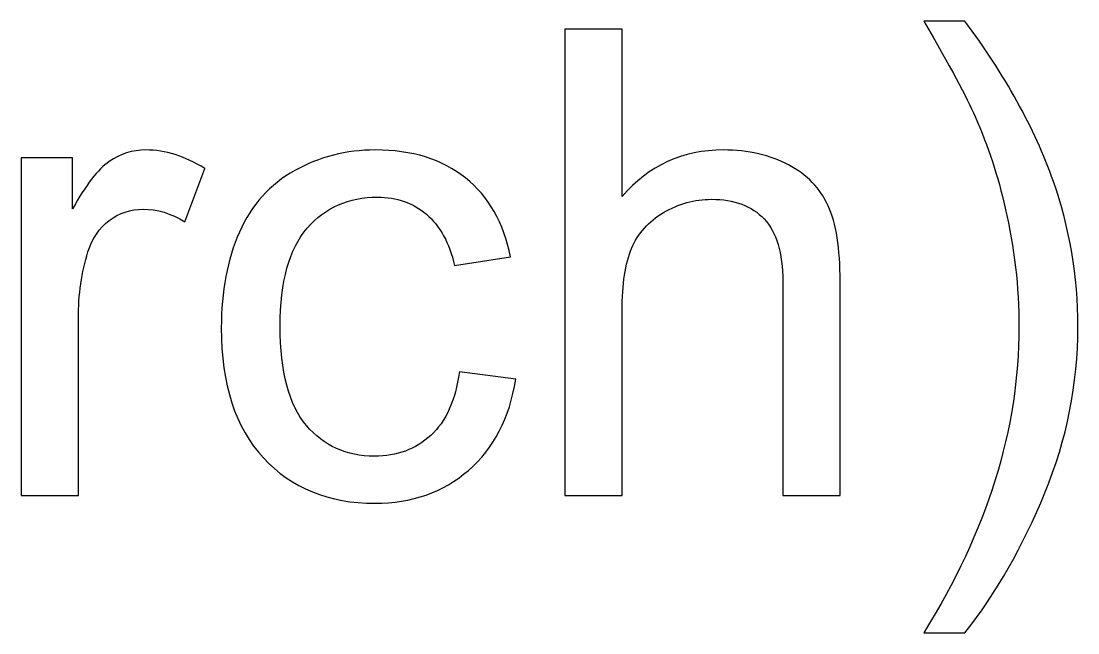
# Model space of a CAD drawing. Header units: inches. Extents: x -11.8 to 11.6, y -5.3 to 5.9.
# Drawn here: x 9.586 to 10.396, y 4.512 to 4.981 of the extents above; entities that cross this region are included whole.
import ezdxf

# ---------------------------------------------------------------- set-up
doc = ezdxf.new("R2010")
doc.units = ezdxf.units.IN
doc.header["$MEASUREMENT"] = 0
doc.layers.add('Layer 1', color=7, linetype='Continuous')

msp = doc.modelspace()

# ---------------------------------------------------------------- linework, layer by layer
at = {"layer": 'Layer 1', "color": 250}
for points, knots in [([(10.3098, 4.51191), (10.3098, 4.51191), (10.2783, 4.51191), (10.2783, 4.51191), (10.2783, 4.51191), (10.32696, 4.59008), (10.3513, 4.66825), (10.3513, 4.74658), (10.3513, 4.74658), (10.3513, 4.77717), (10.3478, 4.8075), (10.3408, 4.83767), (10.3408, 4.83767), (10.3353, 4.862), (10.32754, 4.8855), (10.31763, 4.90792), (10.31763, 4.90792), (10.3113, 4.92258), (10.29821, 4.947), (10.2783, 4.98117), (10.2783, 4.98117), (10.2783, 4.98117), (10.3098, 4.98117), (10.3098, 4.98117), (10.3098, 4.98117), (10.34038, 4.94033), (10.36304, 4.89933), (10.37771, 4.85817), (10.37771, 4.85817), (10.39021, 4.82267), (10.39646, 4.78558), (10.39646, 4.74683), (10.39646, 4.74683), (10.39646, 4.70283), (10.38804, 4.66042), (10.37121, 4.61933), (10.37121, 4.61933), (10.35438, 4.57833), (10.33388, 4.5425), (10.3098, 4.51191)], [0, 0, 0, 0, 0.090909, 0.090909, 0.090909, 0.090909, 0.181818, 0.181818, 0.181818, 0.181818, 0.272727, 0.272727, 0.272727, 0.272727, 0.363636, 0.363636, 0.363636, 0.363636, 0.454545, 0.454545, 0.454545, 0.454545, 0.545455, 0.545455, 0.545455, 0.545455, 0.636364, 0.636364, 0.636364, 0.636364, 0.727273, 0.727273, 0.727273, 0.727273, 0.818182, 0.818182, 0.818182, 0.818182, 1, 1, 1, 1]), ([(10.00296, 4.61717), (10.00296, 4.61717), (10.00296, 4.97508), (10.00296, 4.97508), (10.00296, 4.97508), (10.00296, 4.97508), (10.04688, 4.97508), (10.04688, 4.97508), (10.04688, 4.97508), (10.04688, 4.97508), (10.04688, 4.84667), (10.04688, 4.84667), (10.04688, 4.84667), (10.06738, 4.87042), (10.0933, 4.88233), (10.12454, 4.88233), (10.12454, 4.88233), (10.14371, 4.88233), (10.16038, 4.8785), (10.17454, 4.87092), (10.17454, 4.87092), (10.18871, 4.86342), (10.19888, 4.85292), (10.20496, 4.83958), (10.20496, 4.83958), (10.21104, 4.82625), (10.21413, 4.80683), (10.21413, 4.7815), (10.21413, 4.7815), (10.21413, 4.7815), (10.21413, 4.61717), (10.21413, 4.61717), (10.21413, 4.61717), (10.21413, 4.61717), (10.17013, 4.61717), (10.17013, 4.61717), (10.17013, 4.61717), (10.17013, 4.61717), (10.17013, 4.7815), (10.17013, 4.7815), (10.17013, 4.7815), (10.17013, 4.80342), (10.16538, 4.81942), (10.15588, 4.82942), (10.15588, 4.82942), (10.14638, 4.83942), (10.13288, 4.8445), (10.11546, 4.8445), (10.11546, 4.8445), (10.10246, 4.8445), (10.09021, 4.84108), (10.07871, 4.83433), (10.07871, 4.83433), (10.06721, 4.82758), (10.05904, 4.81842), (10.05421, 4.80683), (10.05421, 4.80683), (10.0493, 4.79533), (10.04688, 4.77933), (10.04688, 4.759), (10.04688, 4.759), (10.04688, 4.759), (10.04688, 4.61717), (10.04688, 4.61717), (10.04688, 4.61717), (10.04688, 4.61717), (10.00296, 4.61717), (10.00296, 4.61717)], [0, 0, 0, 0, 0.055556, 0.055556, 0.055556, 0.055556, 0.111111, 0.111111, 0.111111, 0.111111, 0.166667, 0.166667, 0.166667, 0.166667, 0.222222, 0.222222, 0.222222, 0.222222, 0.277778, 0.277778, 0.277778, 0.277778, 0.333333, 0.333333, 0.333333, 0.333333, 0.388889, 0.388889, 0.388889, 0.388889, 0.444444, 0.444444, 0.444444, 0.444444, 0.5, 0.5, 0.5, 0.5, 0.555556, 0.555556, 0.555556, 0.555556, 0.611111, 0.611111, 0.611111, 0.611111, 0.666667, 0.666667, 0.666667, 0.666667, 0.722222, 0.722222, 0.722222, 0.722222, 0.777778, 0.777778, 0.777778, 0.777778, 0.833333, 0.833333, 0.833333, 0.833333, 0.888889, 0.888889, 0.888889, 0.888889, 1, 1, 1, 1]), ([(9.58596, 4.61717), (9.58596, 4.61717), (9.58596, 4.87642), (9.58596, 4.87642), (9.58596, 4.87642), (9.58596, 4.87642), (9.62546, 4.87642), (9.62546, 4.87642), (9.62546, 4.87642), (9.62546, 4.87642), (9.62546, 4.83717), (9.62546, 4.83717), (9.62546, 4.83717), (9.63554, 4.8555), (9.64488, 4.86767), (9.65346, 4.8735), (9.65346, 4.8735), (9.66196, 4.87933), (9.67138, 4.88233), (9.68163, 4.88233), (9.68163, 4.88233), (9.69646, 4.88233), (9.71146, 4.87758), (9.7268, 4.86817), (9.7268, 4.86817), (9.7268, 4.86817), (9.71163, 4.82733), (9.71163, 4.82733), (9.71163, 4.82733), (9.70096, 4.83375), (9.69021, 4.83692), (9.67946, 4.83692), (9.67946, 4.83692), (9.6698, 4.83692), (9.66121, 4.834), (9.65354, 4.82825), (9.65354, 4.82825), (9.64588, 4.82242), (9.64046, 4.81442), (9.63721, 4.80417), (9.63721, 4.80417), (9.6323, 4.78858), (9.62988, 4.7715), (9.62988, 4.75292), (9.62988, 4.75292), (9.62988, 4.75292), (9.62988, 4.61717), (9.62988, 4.61717), (9.62988, 4.61717), (9.62988, 4.61717), (9.58596, 4.61717), (9.58596, 4.61717)], [0, 0, 0, 0, 0.071429, 0.071429, 0.071429, 0.071429, 0.142857, 0.142857, 0.142857, 0.142857, 0.214286, 0.214286, 0.214286, 0.214286, 0.285714, 0.285714, 0.285714, 0.285714, 0.357143, 0.357143, 0.357143, 0.357143, 0.428571, 0.428571, 0.428571, 0.428571, 0.5, 0.5, 0.5, 0.5, 0.571429, 0.571429, 0.571429, 0.571429, 0.642857, 0.642857, 0.642857, 0.642857, 0.714286, 0.714286, 0.714286, 0.714286, 0.785714, 0.785714, 0.785714, 0.785714, 0.857143, 0.857143, 0.857143, 0.857143, 1, 1, 1, 1]), ([(9.92213, 4.71217), (9.92213, 4.71217), (9.9653, 4.7065), (9.9653, 4.7065), (9.9653, 4.7065), (9.96063, 4.67675), (9.94854, 4.65342), (9.92904, 4.63658), (9.92904, 4.63658), (9.90963, 4.61975), (9.88571, 4.61133), (9.85738, 4.61133), (9.85738, 4.61133), (9.82196, 4.61133), (9.79338, 4.62292), (9.77188, 4.64608), (9.77188, 4.64608), (9.7503, 4.66925), (9.73946, 4.7025), (9.73946, 4.74583), (9.73946, 4.74583), (9.73946, 4.77383), (9.74413, 4.79833), (9.75338, 4.81933), (9.75338, 4.81933), (9.76271, 4.84033), (9.7768, 4.85608), (9.7958, 4.86658), (9.7958, 4.86658), (9.81471, 4.87708), (9.83538, 4.88233), (9.85763, 4.88233), (9.85763, 4.88233), (9.8858, 4.88233), (9.90888, 4.87517), (9.92671, 4.86092), (9.92671, 4.86092), (9.94463, 4.84667), (9.95613, 4.8265), (9.96121, 4.80025), (9.96121, 4.80025), (9.96121, 4.80025), (9.91846, 4.79367), (9.91846, 4.79367), (9.91846, 4.79367), (9.91438, 4.81108), (9.90721, 4.82417), (9.89688, 4.833), (9.89688, 4.833), (9.88654, 4.84175), (9.87404, 4.84617), (9.85938, 4.84617), (9.85938, 4.84617), (9.83721, 4.84617), (9.81921, 4.83825), (9.80538, 4.82233), (9.80538, 4.82233), (9.79154, 4.8065), (9.78463, 4.78142), (9.78463, 4.74708), (9.78463, 4.74708), (9.78463, 4.71225), (9.7913, 4.68692), (9.80471, 4.67108), (9.80471, 4.67108), (9.81804, 4.65533), (9.83546, 4.64742), (9.85696, 4.64742), (9.85696, 4.64742), (9.87421, 4.64742), (9.88854, 4.65275), (9.90013, 4.66333), (9.90013, 4.66333), (9.91171, 4.67392), (9.91904, 4.69017), (9.92213, 4.71217)], [0, 0, 0, 0, 0.05, 0.05, 0.05, 0.05, 0.1, 0.1, 0.1, 0.1, 0.15, 0.15, 0.15, 0.15, 0.2, 0.2, 0.2, 0.2, 0.25, 0.25, 0.25, 0.25, 0.3, 0.3, 0.3, 0.3, 0.35, 0.35, 0.35, 0.35, 0.4, 0.4, 0.4, 0.4, 0.45, 0.45, 0.45, 0.45, 0.5, 0.5, 0.5, 0.5, 0.55, 0.55, 0.55, 0.55, 0.6, 0.6, 0.6, 0.6, 0.65, 0.65, 0.65, 0.65, 0.7, 0.7, 0.7, 0.7, 0.75, 0.75, 0.75, 0.75, 0.8, 0.8, 0.8, 0.8, 0.85, 0.85, 0.85, 0.85, 0.9, 0.9, 0.9, 0.9, 1, 1, 1, 1])]:
    msp.add_open_spline(points, degree=3, knots=knots, dxfattribs=at)
at = {"layer": 'Layer 1', "color": 250, "lineweight": 9}
for points, knots in [([(10.3098, 4.51191), (10.3098, 4.51191), (10.2783, 4.51191), (10.2783, 4.51191), (10.2783, 4.51191), (10.32696, 4.59008), (10.3513, 4.66825), (10.3513, 4.74658), (10.3513, 4.74658), (10.3513, 4.77717), (10.3478, 4.8075), (10.3408, 4.83767), (10.3408, 4.83767), (10.3353, 4.862), (10.32754, 4.8855), (10.31763, 4.90792), (10.31763, 4.90792), (10.3113, 4.92258), (10.29821, 4.947), (10.2783, 4.98117), (10.2783, 4.98117), (10.2783, 4.98117), (10.3098, 4.98117), (10.3098, 4.98117), (10.3098, 4.98117), (10.34038, 4.94033), (10.36304, 4.89933), (10.37771, 4.85817), (10.37771, 4.85817), (10.39021, 4.82267), (10.39646, 4.78558), (10.39646, 4.74683), (10.39646, 4.74683), (10.39646, 4.70283), (10.38804, 4.66042), (10.37121, 4.61933), (10.37121, 4.61933), (10.35438, 4.57833), (10.33388, 4.5425), (10.3098, 4.51191)], [0, 0, 0, 0, 0.090909, 0.090909, 0.090909, 0.090909, 0.181818, 0.181818, 0.181818, 0.181818, 0.272727, 0.272727, 0.272727, 0.272727, 0.363636, 0.363636, 0.363636, 0.363636, 0.454545, 0.454545, 0.454545, 0.454545, 0.545455, 0.545455, 0.545455, 0.545455, 0.636364, 0.636364, 0.636364, 0.636364, 0.727273, 0.727273, 0.727273, 0.727273, 0.818182, 0.818182, 0.818182, 0.818182, 1, 1, 1, 1]), ([(10.00296, 4.61717), (10.00296, 4.61717), (10.00296, 4.97508), (10.00296, 4.97508), (10.00296, 4.97508), (10.00296, 4.97508), (10.04688, 4.97508), (10.04688, 4.97508), (10.04688, 4.97508), (10.04688, 4.97508), (10.04688, 4.84667), (10.04688, 4.84667), (10.04688, 4.84667), (10.06738, 4.87042), (10.0933, 4.88233), (10.12454, 4.88233), (10.12454, 4.88233), (10.14371, 4.88233), (10.16038, 4.8785), (10.17454, 4.87092), (10.17454, 4.87092), (10.18871, 4.86342), (10.19888, 4.85292), (10.20496, 4.83958), (10.20496, 4.83958), (10.21104, 4.82625), (10.21413, 4.80683), (10.21413, 4.7815), (10.21413, 4.7815), (10.21413, 4.7815), (10.21413, 4.61717), (10.21413, 4.61717), (10.21413, 4.61717), (10.21413, 4.61717), (10.17013, 4.61717), (10.17013, 4.61717), (10.17013, 4.61717), (10.17013, 4.61717), (10.17013, 4.7815), (10.17013, 4.7815), (10.17013, 4.7815), (10.17013, 4.80342), (10.16538, 4.81942), (10.15588, 4.82942), (10.15588, 4.82942), (10.14638, 4.83942), (10.13288, 4.8445), (10.11546, 4.8445), (10.11546, 4.8445), (10.10246, 4.8445), (10.09021, 4.84108), (10.07871, 4.83433), (10.07871, 4.83433), (10.06721, 4.82758), (10.05904, 4.81842), (10.05421, 4.80683), (10.05421, 4.80683), (10.0493, 4.79533), (10.04688, 4.77933), (10.04688, 4.759), (10.04688, 4.759), (10.04688, 4.759), (10.04688, 4.61717), (10.04688, 4.61717), (10.04688, 4.61717), (10.04688, 4.61717), (10.00296, 4.61717), (10.00296, 4.61717)], [0, 0, 0, 0, 0.055556, 0.055556, 0.055556, 0.055556, 0.111111, 0.111111, 0.111111, 0.111111, 0.166667, 0.166667, 0.166667, 0.166667, 0.222222, 0.222222, 0.222222, 0.222222, 0.277778, 0.277778, 0.277778, 0.277778, 0.333333, 0.333333, 0.333333, 0.333333, 0.388889, 0.388889, 0.388889, 0.388889, 0.444444, 0.444444, 0.444444, 0.444444, 0.5, 0.5, 0.5, 0.5, 0.555556, 0.555556, 0.555556, 0.555556, 0.611111, 0.611111, 0.611111, 0.611111, 0.666667, 0.666667, 0.666667, 0.666667, 0.722222, 0.722222, 0.722222, 0.722222, 0.777778, 0.777778, 0.777778, 0.777778, 0.833333, 0.833333, 0.833333, 0.833333, 0.888889, 0.888889, 0.888889, 0.888889, 1, 1, 1, 1]), ([(9.58596, 4.61717), (9.58596, 4.61717), (9.58596, 4.87642), (9.58596, 4.87642), (9.58596, 4.87642), (9.58596, 4.87642), (9.62546, 4.87642), (9.62546, 4.87642), (9.62546, 4.87642), (9.62546, 4.87642), (9.62546, 4.83717), (9.62546, 4.83717), (9.62546, 4.83717), (9.63554, 4.8555), (9.64488, 4.86767), (9.65346, 4.8735), (9.65346, 4.8735), (9.66196, 4.87933), (9.67138, 4.88233), (9.68163, 4.88233), (9.68163, 4.88233), (9.69646, 4.88233), (9.71146, 4.87758), (9.7268, 4.86817), (9.7268, 4.86817), (9.7268, 4.86817), (9.71163, 4.82733), (9.71163, 4.82733), (9.71163, 4.82733), (9.70096, 4.83375), (9.69021, 4.83692), (9.67946, 4.83692), (9.67946, 4.83692), (9.6698, 4.83692), (9.66121, 4.834), (9.65354, 4.82825), (9.65354, 4.82825), (9.64588, 4.82242), (9.64046, 4.81442), (9.63721, 4.80417), (9.63721, 4.80417), (9.6323, 4.78858), (9.62988, 4.7715), (9.62988, 4.75292), (9.62988, 4.75292), (9.62988, 4.75292), (9.62988, 4.61717), (9.62988, 4.61717), (9.62988, 4.61717), (9.62988, 4.61717), (9.58596, 4.61717), (9.58596, 4.61717)], [0, 0, 0, 0, 0.071429, 0.071429, 0.071429, 0.071429, 0.142857, 0.142857, 0.142857, 0.142857, 0.214286, 0.214286, 0.214286, 0.214286, 0.285714, 0.285714, 0.285714, 0.285714, 0.357143, 0.357143, 0.357143, 0.357143, 0.428571, 0.428571, 0.428571, 0.428571, 0.5, 0.5, 0.5, 0.5, 0.571429, 0.571429, 0.571429, 0.571429, 0.642857, 0.642857, 0.642857, 0.642857, 0.714286, 0.714286, 0.714286, 0.714286, 0.785714, 0.785714, 0.785714, 0.785714, 0.857143, 0.857143, 0.857143, 0.857143, 1, 1, 1, 1]), ([(9.92213, 4.71217), (9.92213, 4.71217), (9.9653, 4.7065), (9.9653, 4.7065), (9.9653, 4.7065), (9.96063, 4.67675), (9.94854, 4.65342), (9.92904, 4.63658), (9.92904, 4.63658), (9.90963, 4.61975), (9.88571, 4.61133), (9.85738, 4.61133), (9.85738, 4.61133), (9.82196, 4.61133), (9.79338, 4.62292), (9.77188, 4.64608), (9.77188, 4.64608), (9.7503, 4.66925), (9.73946, 4.7025), (9.73946, 4.74583), (9.73946, 4.74583), (9.73946, 4.77383), (9.74413, 4.79833), (9.75338, 4.81933), (9.75338, 4.81933), (9.76271, 4.84033), (9.7768, 4.85608), (9.7958, 4.86658), (9.7958, 4.86658), (9.81471, 4.87708), (9.83538, 4.88233), (9.85763, 4.88233), (9.85763, 4.88233), (9.8858, 4.88233), (9.90888, 4.87517), (9.92671, 4.86092), (9.92671, 4.86092), (9.94463, 4.84667), (9.95613, 4.8265), (9.96121, 4.80025), (9.96121, 4.80025), (9.96121, 4.80025), (9.91846, 4.79367), (9.91846, 4.79367), (9.91846, 4.79367), (9.91438, 4.81108), (9.90721, 4.82417), (9.89688, 4.833), (9.89688, 4.833), (9.88654, 4.84175), (9.87404, 4.84617), (9.85938, 4.84617), (9.85938, 4.84617), (9.83721, 4.84617), (9.81921, 4.83825), (9.80538, 4.82233), (9.80538, 4.82233), (9.79154, 4.8065), (9.78463, 4.78142), (9.78463, 4.74708), (9.78463, 4.74708), (9.78463, 4.71225), (9.7913, 4.68692), (9.80471, 4.67108), (9.80471, 4.67108), (9.81804, 4.65533), (9.83546, 4.64742), (9.85696, 4.64742), (9.85696, 4.64742), (9.87421, 4.64742), (9.88854, 4.65275), (9.90013, 4.66333), (9.90013, 4.66333), (9.91171, 4.67392), (9.91904, 4.69017), (9.92213, 4.71217)], [0, 0, 0, 0, 0.05, 0.05, 0.05, 0.05, 0.1, 0.1, 0.1, 0.1, 0.15, 0.15, 0.15, 0.15, 0.2, 0.2, 0.2, 0.2, 0.25, 0.25, 0.25, 0.25, 0.3, 0.3, 0.3, 0.3, 0.35, 0.35, 0.35, 0.35, 0.4, 0.4, 0.4, 0.4, 0.45, 0.45, 0.45, 0.45, 0.5, 0.5, 0.5, 0.5, 0.55, 0.55, 0.55, 0.55, 0.6, 0.6, 0.6, 0.6, 0.65, 0.65, 0.65, 0.65, 0.7, 0.7, 0.7, 0.7, 0.75, 0.75, 0.75, 0.75, 0.8, 0.8, 0.8, 0.8, 0.85, 0.85, 0.85, 0.85, 0.9, 0.9, 0.9, 0.9, 1, 1, 1, 1])]:
    msp.add_open_spline(points, degree=3, knots=knots, dxfattribs=at)

doc.saveas('drawing.dxf')
